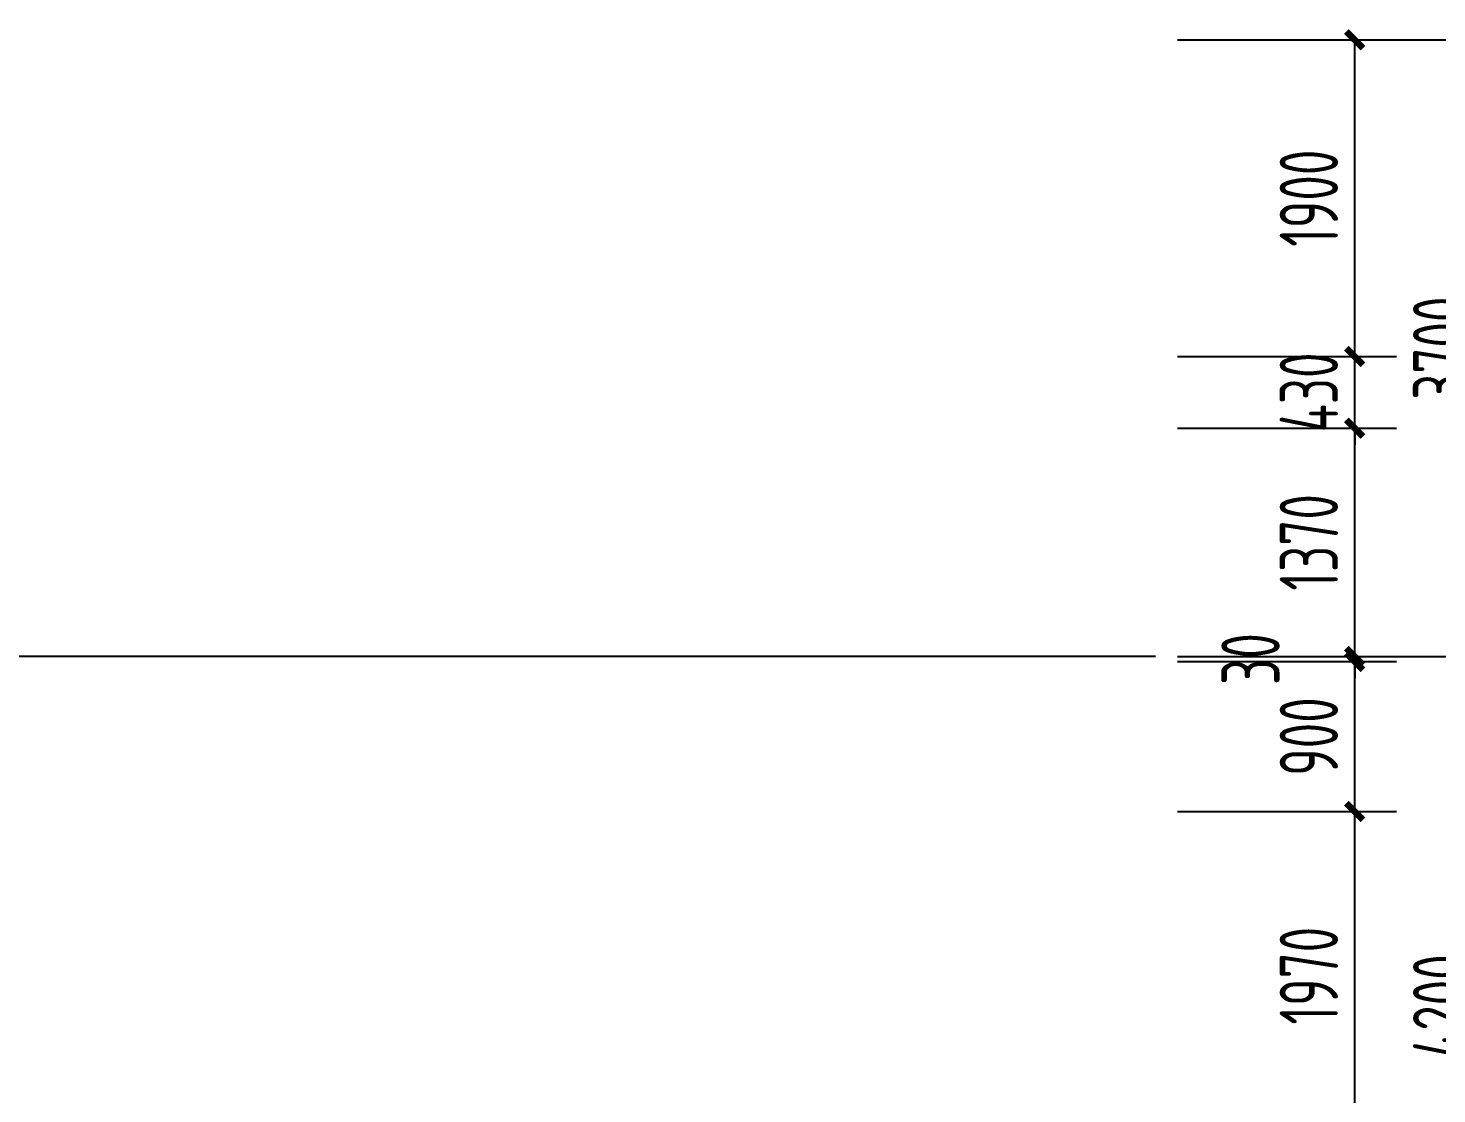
# Model space of a CAD drawing. Extents: x -863035 to 270371, y -8918 to 240488.
# Drawn here: x 123430 to 131884, y 134433 to 140826 of the extents above; entities that cross this region are included whole.
import ezdxf

# ---------------------------------------------------------------- set-up
doc = ezdxf.new("R2010")
doc.units = 0
doc.header["$LTSCALE"] = 1000
doc.header["$MEASUREMENT"] = 0
doc.layers.add('01-标注_尺寸', color=124, linetype='Continuous')
doc.layers.add('01-标注_轴线坐标', color=132, linetype='Continuous')
doc.layers.add('04-不打印_辅助线', color=165, linetype='Continuous', plot=False)
doc.styles.add('_TCH_DIM_T3', font='ROS1', dxfattribs={"width": 0.75, "bigfont": 'JD'})
doc.dimstyles.new('_TCH_ARCH&&100', dxfattribs={"dimtxt": 350, "dimasz": 100, "dimexe": 250, "dimexo": 300, "dimgap": 100, "dimtad": 1, "dimdec": 0, "dimzin": 0, "dimdsep": 46, "dimtxsty": '_TCH_DIM_T3', "dimblk": 'ARCHTICK', "dimcen": 0.09, "dimclrt": 7, "dimazin": 2, "dimtfac": 1, "dimtdec": 0, "dimtix": 1, "dimtmove": 2, "dimatfit": 3, "dimfxl": 0, "dimtolj": 1, "dimtzin": 0, "dimarcsym": 0})

# ---------------------------------------------------------------- blocks, each defined once
blk = doc.blocks.new('_ArchTick')
at = {"color": 0, "linetype": 'ByBlock', "const_width": 0.4}
blk.add_lwpolyline([(-0.5, -0.5), (0.5, 0.5)], dxfattribs=at)
blk = doc.blocks.new('*D2258')
at = {"layer": '01-标注_轴线坐标', "color": 0, "lineweight": -2, "transparency": 16777216}
for p, q in [((67943.4, -2918.3), (69256.3, -2918.3)), ((69006.3, -6618.3), (69006.3, -2918.3)), ((67943.4, -6618.3), (69256.3, -6618.3))]:
    blk.add_line(p, q, dxfattribs=at)
at = {"layer": 'Defpoints', "color": 0, "transparency": 16777216}
for p in [(67643.4, -2918.3), (69006.3, -2918.3), (67643.4, -6618.3)]:
    blk.add_point(p, dxfattribs=at)
at = {"layer": '01-标注_轴线坐标', "color": 0, "lineweight": -2, "transparency": 16777216, "xscale": 100, "yscale": 100, "zscale": 100}
for p, rotation in [((69006.3, -2918.3), 90), ((69006.3, -6618.3), 270)]:
    blk.add_blockref('_ArchTick', p, dxfattribs=dict(at, rotation=rotation))
at = {"layer": '01-标注_轴线坐标', "color": 7, "transparency": 16777216, "insert": (68731.3, -4768.3), "char_height": 350, "attachment_point": 5, "rotation": 90, "style": '_TCH_DIM_T3'}
blk.add_mtext('\\A1;3700', dxfattribs=at)
blk = doc.blocks.new('*D2259')
at = {"layer": '01-标注_轴线坐标', "color": 0, "lineweight": -2, "transparency": 16777216}
for p, q in [((67943.4, -6618.3), (69256.3, -6618.3)), ((69006.3, -10818.3), (69006.3, -6618.3)), ((67943.4, -10818.3), (69256.3, -10818.3))]:
    blk.add_line(p, q, dxfattribs=at)
at = {"layer": 'Defpoints', "color": 0, "transparency": 16777216}
for p in [(67643.4, -6618.3), (69006.3, -6618.3), (67643.4, -10818.3)]:
    blk.add_point(p, dxfattribs=at)
at = {"layer": '01-标注_轴线坐标', "color": 0, "lineweight": -2, "transparency": 16777216, "xscale": 100, "yscale": 100, "zscale": 100}
for p, rotation in [((69006.3, -6618.3), 90), ((69006.3, -10818.3), 270)]:
    blk.add_blockref('_ArchTick', p, dxfattribs=dict(at, rotation=rotation))
at = {"layer": '01-标注_轴线坐标', "color": 7, "transparency": 16777216, "insert": (68731.3, -8718.3), "char_height": 350, "attachment_point": 5, "rotation": 90, "style": '_TCH_DIM_T3'}
blk.add_mtext('\\A1;4200', dxfattribs=at)
blk = doc.blocks.new('*D2264')
at = {"layer": '01-标注_轴线坐标', "color": 0, "lineweight": -2, "transparency": 16777216}
for p, q in [((67443.4, -2918.3), (70056.3, -2918.3)), ((69806.3, -23818.3), (69806.3, -2918.3)), ((67443.4, -23818.3), (70056.3, -23818.3))]:
    blk.add_line(p, q, dxfattribs=at)
at = {"layer": 'Defpoints', "color": 0, "transparency": 16777216}
for p in [(67143.4, -2918.3), (69806.3, -2918.3), (67143.4, -23818.3)]:
    blk.add_point(p, dxfattribs=at)
at = {"layer": '01-标注_轴线坐标', "color": 0, "lineweight": -2, "transparency": 16777216, "xscale": 100, "yscale": 100, "zscale": 100}
for p, rotation in [((69806.3, -2918.3), 90), ((69806.3, -23818.3), 270)]:
    blk.add_blockref('_ArchTick', p, dxfattribs=dict(at, rotation=rotation))
at = {"layer": '01-标注_轴线坐标', "color": 7, "transparency": 16777216, "insert": (69531.3, -13368.3), "char_height": 350, "attachment_point": 5, "rotation": 90, "style": '_TCH_DIM_T3'}
blk.add_mtext('\\A1;20900', dxfattribs=at)
blk = doc.blocks.new('*D2286')
at = {"layer": '01-标注_尺寸', "color": 0, "lineweight": -2, "transparency": 16777216}
for p, q in [((67143.4, -2918.3), (68456.3, -2918.3)), ((68206.3, -4818.3), (68206.3, -2918.3)), ((67143.4, -4818.3), (68456.3, -4818.3))]:
    blk.add_line(p, q, dxfattribs=at)
at = {"layer": 'Defpoints', "color": 0, "transparency": 16777216}
for p in [(66843.4, -2918.3), (68206.3, -2918.3), (66843.4, -4818.3)]:
    blk.add_point(p, dxfattribs=at)
at = {"layer": '01-标注_尺寸', "color": 0, "lineweight": -2, "transparency": 16777216, "xscale": 100, "yscale": 100, "zscale": 100}
for p, rotation in [((68206.3, -2918.3), 90), ((68206.3, -4818.3), 270)]:
    blk.add_blockref('_ArchTick', p, dxfattribs=dict(at, rotation=rotation))
at = {"layer": '01-标注_尺寸', "color": 7, "transparency": 16777216, "insert": (67931.3, -3868.3), "char_height": 350, "attachment_point": 5, "rotation": 90, "style": '_TCH_DIM_T3'}
blk.add_mtext('\\A1;1900', dxfattribs=at)
blk = doc.blocks.new('*D2287')
at = {"layer": '01-标注_尺寸', "color": 0, "lineweight": -2, "transparency": 16777216}
for p, q in [((68206.3, -4818.3), (68206.3, -4718.3)), ((67143.4, -4818.3), (68456.3, -4818.3)), ((68206.3, -5248.3), (68206.3, -4818.3)), ((67143.4, -5248.3), (68456.3, -5248.3)), ((68206.3, -5248.3), (68206.3, -5348.3))]:
    blk.add_line(p, q, dxfattribs=at)
at = {"layer": 'Defpoints', "color": 0, "transparency": 16777216}
for p in [(66843.4, -4818.3), (68206.3, -4818.3), (66843.4, -5248.3)]:
    blk.add_point(p, dxfattribs=at)
at = {"layer": '01-标注_尺寸', "color": 0, "lineweight": -2, "transparency": 16777216, "xscale": 100, "yscale": 100, "zscale": 100}
for p, rotation in [((68206.3, -4818.3), 270), ((68206.3, -5248.3), 90)]:
    blk.add_blockref('_ArchTick', p, dxfattribs=dict(at, rotation=rotation))
at = {"layer": '01-标注_尺寸', "color": 7, "transparency": 16777216, "insert": (67931.3, -5033.3), "char_height": 350, "attachment_point": 5, "rotation": 90, "style": '_TCH_DIM_T3'}
blk.add_mtext('\\A1;430', dxfattribs=at)
blk = doc.blocks.new('*D2288')
at = {"layer": '01-标注_尺寸', "color": 0, "lineweight": -2, "transparency": 16777216}
for p, q in [((67143.4, -5248.3), (68456.3, -5248.3)), ((68206.3, -6618.3), (68206.3, -5248.3)), ((67143.4, -6618.3), (68456.3, -6618.3))]:
    blk.add_line(p, q, dxfattribs=at)
at = {"layer": 'Defpoints', "color": 0, "transparency": 16777216}
for p in [(66843.4, -5248.3), (68206.3, -5248.3), (66843.4, -6618.3)]:
    blk.add_point(p, dxfattribs=at)
at = {"layer": '01-标注_尺寸', "color": 0, "lineweight": -2, "transparency": 16777216, "xscale": 100, "yscale": 100, "zscale": 100}
for p, rotation in [((68206.3, -5248.3), 90), ((68206.3, -6618.3), 270)]:
    blk.add_blockref('_ArchTick', p, dxfattribs=dict(at, rotation=rotation))
at = {"layer": '01-标注_尺寸', "color": 7, "transparency": 16777216, "insert": (67931.3, -5933.3), "char_height": 350, "attachment_point": 5, "rotation": 90, "style": '_TCH_DIM_T3'}
blk.add_mtext('\\A1;1370', dxfattribs=at)
blk = doc.blocks.new('*D2289')
at = {"layer": '01-标注_尺寸', "color": 0, "lineweight": -2, "transparency": 16777216}
for p, q in [((68206.3, -6618.3), (68206.3, -6518.3)), ((67143.4, -6618.3), (68456.3, -6618.3)), ((67143.4, -6648.3), (68456.3, -6648.3)), ((68206.3, -6648.3), (68206.3, -6618.3)), ((68206.3, -6648.3), (68206.3, -6748.3))]:
    blk.add_line(p, q, dxfattribs=at)
at = {"layer": 'Defpoints', "color": 0, "transparency": 16777216}
for p in [(66843.4, -6618.3), (66843.4, -6648.3), (68206.3, -6618.3)]:
    blk.add_point(p, dxfattribs=at)
at = {"layer": '01-标注_尺寸', "color": 0, "lineweight": -2, "transparency": 16777216, "xscale": 100, "yscale": 100, "zscale": 100}
for p, rotation in [((68206.3, -6618.3), 270), ((68206.3, -6648.3), 90)]:
    blk.add_blockref('_ArchTick', p, dxfattribs=dict(at, rotation=rotation))
at = {"layer": '01-标注_尺寸', "color": 7, "transparency": 16777216, "insert": (67581.3, -6633.3), "char_height": 350, "attachment_point": 5, "rotation": 90, "style": '_TCH_DIM_T3'}
blk.add_mtext('\\A1;30', dxfattribs=at)
blk = doc.blocks.new('*D2290')
at = {"layer": '01-标注_尺寸', "color": 0, "lineweight": -2, "transparency": 16777216}
for p, q in [((67143.4, -6648.3), (68456.3, -6648.3)), ((68206.3, -7548.3), (68206.3, -6648.3)), ((67143.4, -7548.3), (68456.3, -7548.3))]:
    blk.add_line(p, q, dxfattribs=at)
at = {"layer": 'Defpoints', "color": 0, "transparency": 16777216}
for p in [(66843.4, -6648.3), (68206.3, -6648.3), (66843.4, -7548.3)]:
    blk.add_point(p, dxfattribs=at)
at = {"layer": '01-标注_尺寸', "color": 0, "lineweight": -2, "transparency": 16777216, "xscale": 100, "yscale": 100, "zscale": 100}
for p, rotation in [((68206.3, -6648.3), 90), ((68206.3, -7548.3), 270)]:
    blk.add_blockref('_ArchTick', p, dxfattribs=dict(at, rotation=rotation))
at = {"layer": '01-标注_尺寸', "color": 7, "transparency": 16777216, "insert": (67931.3, -7098.3), "char_height": 350, "attachment_point": 5, "rotation": 90, "style": '_TCH_DIM_T3'}
blk.add_mtext('\\A1;900', dxfattribs=at)
blk = doc.blocks.new('*D2291')
at = {"layer": '01-标注_尺寸', "color": 0, "lineweight": -2, "transparency": 16777216}
for p, q in [((67143.4, -7548.3), (68456.3, -7548.3)), ((68206.3, -9518.3), (68206.3, -7548.3)), ((67143.4, -9518.3), (68456.3, -9518.3))]:
    blk.add_line(p, q, dxfattribs=at)
at = {"layer": 'Defpoints', "color": 0, "transparency": 16777216}
for p in [(66843.4, -7548.3), (68206.3, -7548.3), (66843.4, -9518.3)]:
    blk.add_point(p, dxfattribs=at)
at = {"layer": '01-标注_尺寸', "color": 0, "lineweight": -2, "transparency": 16777216, "xscale": 100, "yscale": 100, "zscale": 100}
for p, rotation in [((68206.3, -7548.3), 90), ((68206.3, -9518.3), 270)]:
    blk.add_blockref('_ArchTick', p, dxfattribs=dict(at, rotation=rotation))
at = {"layer": '01-标注_尺寸', "color": 7, "transparency": 16777216, "insert": (67931.3, -8533.3), "char_height": 350, "attachment_point": 5, "rotation": 90, "style": '_TCH_DIM_T3'}
blk.add_mtext('\\A1;1970', dxfattribs=at)
blk = doc.blocks.new('lghjuytd')
at = {"layer": '04-不打印_辅助线'}
blk.add_lwpolyline([(67010, -6618.3), (7385.4, -6618.3)], dxfattribs=at)
at = {"layer": '01-标注_尺寸'}
for p1, p2, picture, middle in [((66843.4, -4818.3), (66843.4, -2918.3), '*D2286', (67931.3, -3868.3)), ((66843.4, -5248.3), (66843.4, -4818.3), '*D2287', (67931.3, -5033.3)), ((66843.4, -6618.3), (66843.4, -5248.3), '*D2288', (67931.3, -5933.3)), ((66843.4, -7548.3), (66843.4, -6648.3), '*D2290', (67931.3, -7098.3)), ((66843.4, -9518.3), (66843.4, -7548.3), '*D2291', (67931.3, -8533.3))]:
    dim = blk.add_aligned_dim(p1=p1, p2=p2, distance=-1363, dimstyle='_TCH_ARCH&&100', dxfattribs=at)
    dim.commit()
    dim.dimension.update_dxf_attribs({"geometry": picture, "text_midpoint": middle})
dim = blk.add_linear_dim(base=(68206.3, -6618.3), p1=(66843.4, -6648.3), p2=(66843.4, -6618.3), angle=90, dimstyle='_TCH_ARCH&&100', dxfattribs=at)
dim.commit()
dim.dimension.update_dxf_attribs({"geometry": '*D2289', "text_midpoint": (67581.3, -6633.3), "dimtype": 161})
at = {"layer": '01-标注_轴线坐标'}
for p1, p2, distance, picture, middle in [((67143.4, -23818.3), (67143.4, -2918.3), -2663, '*D2264', (69531.3, -13368.3)), ((67643.4, -6618.3), (67643.4, -2918.3), -1363, '*D2258', (68731.3, -4768.3)), ((67643.4, -10818.3), (67643.4, -6618.3), -1363, '*D2259', (68731.3, -8718.3))]:
    dim = blk.add_aligned_dim(p1=p1, p2=p2, distance=distance, dimstyle='_TCH_ARCH&&100', dxfattribs=at)
    dim.commit()
    dim.dimension.update_dxf_attribs({"geometry": picture, "text_midpoint": middle})

msp = doc.modelspace()

# ---------------------------------------------------------------- linework, layer by layer
at = {"layer": '04-不打印_辅助线'}
msp.add_lwpolyline([(130194.7, 137056.2), (70570.1, 137056.2)], dxfattribs=at)

# ---------------------------------------------------------------- next in the draw order: block references
msp.add_blockref('lghjuytd', (63184.7, 143674.5))

doc.saveas('drawing.dxf')
